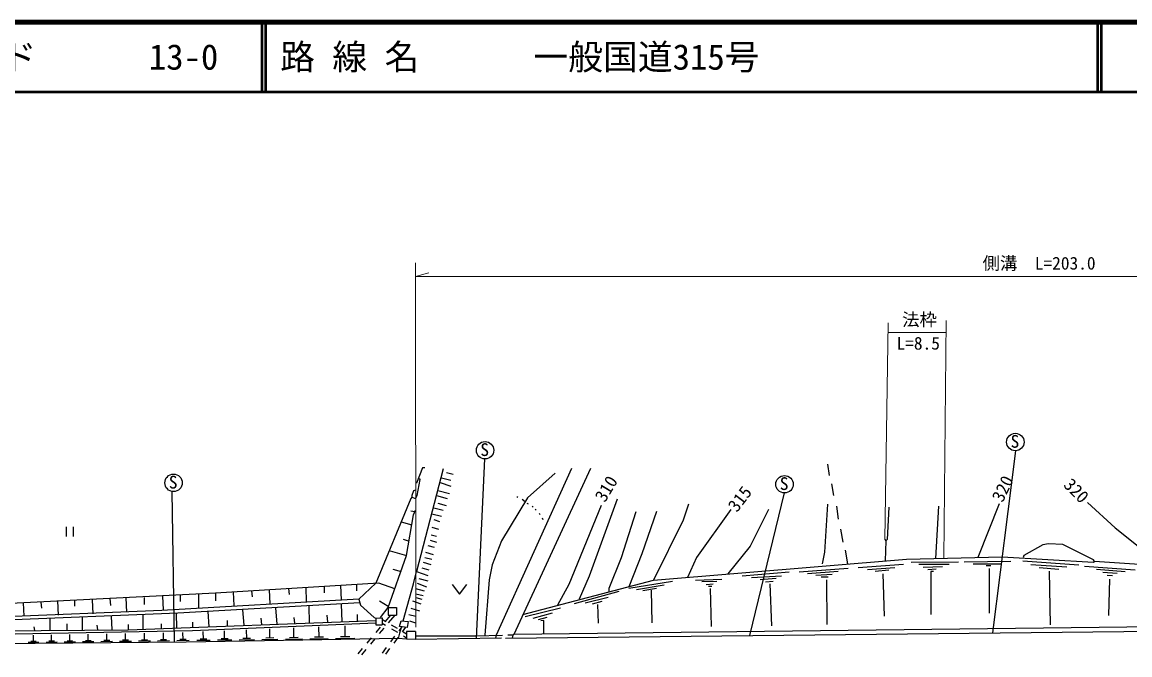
# Model space of a CAD drawing. Units: millimetres, scale not verified. Extents: x 40000 to 680000, y 20000 to 380000.
# Drawn here: x 143330 to 302390, y 289062 to 380000 of the extents above; entities that cross this region are included whole.
import ezdxf
from ezdxf.enums import TextEntityAlignment as Align

# ---------------------------------------------------------------- set-up
doc = ezdxf.new("R2010")
doc.units = ezdxf.units.MM
doc.header["$LTSCALE"] = 1000
for name, color, linetype, lineweight in [('M-BGD', 7, 'Continuous', 25), ('M-STR-HTXT', 7, 'Continuous', 13), ('M-TTL', 2, 'Continuous', 140), ('M-TTL-LINE', 7, 'Continuous', 50)]:
    doc.layers.add(name, color=color, linetype=linetype, lineweight=lineweight)
doc.layers.add('M-TTL-TXT', color=7, linetype='Continuous')
doc.styles.add('ＭＳ ゴシック', font='')
doc.styles.get('ＭＳ ゴシック').set_extended_font_data('MS Gothic')

msp = doc.modelspace()

# ---------------------------------------------------------------- linework, layer by layer
at = {"layer": 'M-BGD'}
for p, q in [((285988, 318403), (282673, 292215)), ((209703, 317218), (208502, 291417)), ((200813, 315948), (199967, 313747)), ((203777, 315779), (199967, 301047)), ((201152, 315948), (200813, 315948)), ((204285, 315271), (205216, 315017)), ((222234, 315863), (211397, 291903)), ((224943, 315863), (213937, 291987)), ((219863, 315186), (215884, 311630)), ((258979, 316456), (259233, 314847)), ((199967, 313747), (199882, 313747)), ((200051, 311969), (200475, 314255)), ((200475, 314255), (200390, 314424)), ((203353, 313831), (204877, 313323)), ((203523, 314509), (204877, 314170)), ((259572, 313662), (259826, 311969)), ((164830, 312561), (165169, 290887)), ((199543, 312646), (199289, 311969)), ((199289, 311969), (199289, 311715)), ((199797, 312731), (199543, 312646)), ((199797, 311545), (200051, 311969)), ((202845, 311969), (204369, 311545)), ((204708, 312223), (203015, 312646)), ((214360, 311799), (214529, 311715)), ((252729, 312332), (247753, 291847)), ((199120, 311545), (194125, 299353)), ((199289, 311715), (199120, 311545)), ((199289, 311715), (199797, 311545)), ((202422, 310191), (203777, 309852)), ((203015, 310868), (204200, 310529)), ((215884, 311630), (212159, 305449)), ((215122, 311461), (215545, 311122)), ((215799, 310868), (215969, 310783)), ((216561, 310445), (216731, 310360)), ((226467, 310529), (221811, 299184)), ((228753, 311461), (224774, 300369)), ((238998, 310699), (238236, 308413)), ((258979, 310699), (258556, 303841)), ((260249, 310445), (260503, 308582)), ((267785, 310275), (267531, 305619)), ((274897, 310445), (274473, 302909)), ((283617, 310783), (280569, 303079)), ((296317, 310953), (300297, 307312)), ((198527, 303333), (199543, 309175)), ((199120, 309767), (199713, 309683)), ((199543, 309175), (199836, 309879)), ((202168, 309344), (203523, 309005)), ((216985, 310021), (217154, 309852)), ((217577, 309429), (217662, 309259)), ((218001, 308751), (218085, 308497)), ((231463, 309598), (229346, 302994)), ((234426, 309683), (232309, 303587)), ((245094, 309937), (240183, 303079)), ((250513, 309937), (247888, 304687)), ((149640, 307469), (149640, 306069)), ((150690, 306069), (150690, 307469)), ((197765, 308159), (199289, 307735)), ((202168, 307397), (203099, 307143)), ((202422, 308497), (203269, 308243)), ((238236, 308413), (234003, 299777)), ((260842, 307143), (261181, 305280)), ((300297, 307312), (306223, 302571)), ((198019, 305703), (198781, 305449)), ((201914, 305534), (202845, 305280)), ((202083, 306296), (202845, 306127)), ((212159, 305449), (210804, 301978)), ((267192, 305619), (267361, 305449)), ((267361, 305449), (267277, 302571)), ((267531, 305619), (267361, 305449)), ((196157, 304010), (198527, 303333)), ((201237, 303841), (202337, 303502)), ((201575, 304772), (202507, 304518)), ((247888, 304687), (244671, 300708)), ((258556, 303841), (258217, 302147)), ((261519, 304095), (261858, 302147)), ((289883, 304857), (287173, 303333)), ((290729, 305026), (289883, 304857)), ((292761, 304941), (290729, 305026)), ((297164, 302740), (292761, 304941)), ((195903, 295882), (198527, 303333)), ((200898, 302401), (201999, 302063)), ((201152, 303079), (202168, 302825)), ((229346, 302994), (227568, 298591)), ((232309, 303587), (230447, 298845)), ((234003, 299777), (270325, 302825)), ((240183, 303079), (238890, 300187)), ((270325, 302825), (284041, 303163)), ((277775, 302401), (271002, 302317)), ((285311, 302486), (278622, 302401)), ((284041, 303163), (297164, 302401)), ((287004, 302571), (295047, 301978)), ((287173, 303333), (287089, 303079)), ((297333, 302486), (297164, 302740)), ((297164, 302401), (297333, 302486)), ((303768, 302063), (297333, 302486)), ((196580, 301385), (197765, 301047)), ((199543, 299269), (199967, 301047)), ((199967, 301047), (201575, 300454)), ((200729, 301555), (201745, 301301)), ((210804, 301978), (210381, 299861)), ((253476, 300962), (246703, 300369)), ((261943, 301470), (254915, 300962)), ((260503, 301047), (256101, 300708)), ((259657, 300623), (257286, 300454)), ((269901, 302063), (263382, 301555)), ((268631, 301555), (264737, 301301)), ((267785, 301216), (265837, 301047)), ((266938, 300708), (267107, 294612)), ((276421, 302063), (272103, 302063)), ((275489, 301724), (272695, 301639)), ((274558, 301385), (273373, 301301)), ((274219, 301047), (273796, 301047)), ((273796, 301047), (273796, 294866)), ((279892, 302147), (283871, 302147)), ((281745, 301886), (282422, 301886)), ((282178, 301470), (282178, 295035)), ((288189, 302063), (293354, 301724)), ((289375, 301639), (292169, 301385)), ((290816, 301100), (290965, 293387)), ((295894, 301809), (303175, 301301)), ((297587, 301385), (301736, 301047)), ((298519, 300962), (300551, 300793)), ((194548, 299353), (171095, 297914)), ((191331, 299184), (191331, 298253)), ((194125, 299353), (191669, 297067)), ((196846, 298561), (194548, 299353)), ((198019, 293935), (199543, 299269)), ((200051, 299353), (201406, 298845)), ((200305, 300031), (201575, 299692)), ((205075, 299186), (206125, 297786)), ((206125, 297786), (207175, 299186)), ((210381, 299861), (209788, 291903)), ((215207, 294866), (234003, 299777)), ((221811, 299184), (220202, 296221)), ((224774, 300369), (223335, 297067)), ((236712, 299607), (230447, 298591)), ((235527, 299099), (231547, 298422)), ((240014, 299777), (243824, 299946)), ((243062, 299607), (240948, 299545)), ((241538, 299184), (242554, 299269)), ((252375, 300369), (248057, 300115)), ((251613, 300031), (249327, 299861)), ((251190, 299607), (250089, 299523)), ((250682, 299269), (250936, 293257)), ((258048, 300285), (259064, 300285)), ((258810, 299861), (258895, 293427)), ((299150, 300535), (299915, 300488)), ((299488, 299951), (299319, 294702)), ((171095, 297914), (138583, 296305)), ((163475, 297491), (163560, 295543)), ((166015, 297575), (166015, 296729)), ((168640, 297829), (168640, 295882)), ((171095, 297914), (171095, 296813)), ((173635, 298083), (173720, 296136)), ((176260, 298253), (176345, 297406)), ((178800, 298422), (178885, 296390)), ((181594, 298591), (181679, 297745)), ((184049, 298761), (184134, 296729)), ((186674, 298930), (186674, 297999)), ((189045, 299015), (189129, 296983)), ((199797, 298591), (201067, 298253)), ((199882, 297829), (200898, 297575)), ((229007, 298168), (222573, 296390)), ((227568, 298591), (227568, 298083)), ((234426, 298591), (232479, 298253)), ((233664, 298337), (233749, 293681)), ((241877, 298930), (242385, 298930)), ((242131, 298591), (242279, 293123)), ((143494, 296559), (143579, 294612)), ((146034, 296644), (146119, 295797)), ((148405, 296813), (148489, 294781)), ((150860, 296898), (150860, 296051)), ((153400, 296983), (153485, 294951)), ((155940, 297152), (156025, 296136)), ((158226, 297237), (158311, 295205)), ((160851, 297321), (160851, 296305)), ((191669, 297067), (163391, 295459)), ((191821, 296563), (165677, 295035)), ((184473, 296051), (184557, 293681)), ((189129, 296305), (189214, 293850)), ((191669, 297067), (191923, 296221)), ((191923, 296221), (193871, 294443)), ((194633, 296813), (195903, 296051)), ((194802, 294443), (195903, 295882)), ((195897, 295875), (195865, 294779)), ((195903, 295882), (197088, 295882)), ((197088, 295882), (197101, 294786)), ((199374, 296813), (200559, 296390)), ((199882, 297321), (200729, 297067)), ((227483, 297321), (224181, 296475)), ((226552, 296729), (225169, 296360)), ((225959, 296305), (226044, 293596)), ((165677, 295035), (138160, 293935)), ((163391, 295459), (138922, 294443)), ((147304, 294273), (147304, 292580)), ((151961, 294443), (151961, 292665)), ((156109, 294612), (156194, 292665)), ((160681, 294781), (160681, 292749)), ((165449, 295026), (165507, 292929)), ((169995, 295289), (170148, 293106)), ((174990, 295543), (175159, 293342)), ((177615, 294358), (177699, 293427)), ((179731, 295797), (179901, 293511)), ((182356, 294443), (182441, 293596)), ((187097, 294781), (187182, 293765)), ((191415, 294866), (191415, 293935)), ((193871, 294443), (194125, 294358)), ((194125, 294358), (195007, 294373)), ((194125, 294358), (194125, 293376)), ((195007, 294373), (195039, 293393)), ((196211, 294781), (195391, 293811)), ((195865, 294779), (197101, 294786)), ((196824, 294784), (195894, 293670)), ((198866, 294866), (199882, 294612)), ((199120, 295797), (200390, 295374)), ((220625, 295797), (215545, 294527)), ((219440, 295035), (216646, 294273)), ((218678, 294443), (217408, 294104)), ((145018, 293088), (145103, 292580)), ((149759, 293511), (149759, 292580)), ((154077, 293342), (154162, 292665)), ((158565, 292665), (194125, 294019)), ((158565, 293427), (158565, 292665)), ((163306, 293511), (163306, 292834)), ((167793, 293765), (167793, 293003)), ((194125, 293596), (167793, 292495)), ((172789, 294019), (172789, 293257)), ((178899, 291480), (178882, 292791)), ((182355, 291537), (182337, 292928)), ((185958, 291596), (185940, 293071)), ((189715, 291658), (189696, 293220)), ((194746, 293047), (194101, 292283)), ((194125, 293376), (195039, 293393)), ((195253, 292902), (194612, 292134)), ((195013, 294172), (195477, 293899)), ((195032, 293600), (195491, 293326)), ((196339, 293393), (197201, 292886)), ((196350, 292814), (197209, 292302)), ((197838, 293095), (197413, 292527)), ((197535, 293131), (197765, 293935)), ((198612, 293003), (197535, 293131)), ((197791, 293101), (197596, 292495)), ((197765, 293935), (198780, 293843)), ((198393, 293029), (197889, 292356)), ((198780, 293843), (198612, 293003)), ((198951, 293935), (199797, 293681)), ((325491, 293342), (213937, 291987)), ((218255, 294019), (217831, 293935)), ((218170, 294019), (218170, 292072)), ((135535, 292495), (158565, 292665)), ((167793, 292495), (135535, 291903)), ((144961, 290985), (144950, 291876)), ((147556, 291019), (147545, 291923)), ((150174, 291054), (150163, 291971)), ((153227, 291094), (152406, 291084)), ((152816, 291089), (152805, 292020)), ((155899, 291130), (155066, 291120)), ((155482, 291125), (155471, 292069)), ((158595, 291166), (157750, 291155)), ((158173, 291160), (158161, 292118)), ((161316, 291202), (160459, 291191)), ((160887, 291197), (160875, 292168)), ((164061, 291238), (163192, 291228)), ((163626, 291233), (163614, 292219)), ((167336, 291105), (165531, 291083)), ((166883, 291280), (165980, 291269)), ((166431, 291274), (166419, 292297)), ((170320, 291142), (168396, 291118)), ((169837, 291328), (168875, 291316)), ((169356, 291322), (169342, 292413)), ((173432, 291180), (171383, 291155)), ((172917, 291379), (171892, 291366)), ((172405, 291373), (172390, 292534)), ((176676, 291221), (174497, 291194)), ((176129, 291432), (175039, 291418)), ((175584, 291425), (175569, 292660)), ((180059, 291262), (177744, 291234)), ((197342, 291391), (178123, 291056)), ((179477, 291487), (178320, 291472)), ((183586, 291306), (181130, 291276)), ((182969, 291544), (181741, 291529)), ((187263, 291352), (184659, 291319)), ((186609, 291604), (185307, 291588)), ((191097, 291399), (188340, 291365)), ((190404, 291666), (189026, 291649)), ((193455, 291519), (192810, 290755)), ((193972, 291366), (193331, 290598)), ((196814, 291727), (196215, 290926)), ((197290, 291555), (196691, 290754)), ((197511, 292157), (197342, 291391)), ((198527, 291310), (197342, 291391)), ((197596, 292495), (197511, 292157)), ((198064, 292380), (198527, 292107)), ((198068, 291790), (198527, 291516)), ((199797, 292411), (198527, 292411)), ((198527, 292411), (198527, 291310)), ((199823, 291268), (198527, 291310)), ((199797, 292411), (199823, 291268)), ((212159, 291479), (199823, 291268)), ((199882, 291818), (208433, 291818)), ((208433, 291818), (212328, 291903)), ((211397, 291903), (211301, 291465)), ((212751, 291479), (325443, 292665)), ((213767, 291903), (213090, 291903)), ((213767, 291903), (213683, 291479)), ((213937, 291987), (213767, 291903)), ((213937, 291987), (213767, 291903)), ((166862, 290887), (80248, 290125)), ((145749, 290838), (144177, 290818)), ((145354, 290990), (144568, 290980)), ((148355, 290870), (146760, 290850)), ((147955, 291024), (147157, 291015)), ((150986, 290902), (149367, 290882)), ((150579, 291059), (149770, 291049)), ((153640, 290935), (151997, 290915)), ((156318, 290968), (154651, 290948)), ((159020, 291002), (157330, 290981)), ((161747, 291036), (160032, 291014)), ((164498, 291070), (162759, 291048)), ((178123, 291056), (166862, 290887)), ((192165, 289991), (191519, 289228)), ((192690, 289830), (192050, 289062)), ((195615, 290126), (195016, 289325)), ((196091, 289954), (195492, 289153))]:
    msp.add_line(p, q, dxfattribs=at)
for centre in [(209800, 318464), (285943, 319653), (165067, 313789), (252802, 313580)]:
    msp.add_circle(centre, 1250, dxfattribs=at)
at = {"layer": 'M-STR-HTXT'}
for p, q in [((199797, 345412), (199854, 293044)), ((199799, 343454), (201731, 343972)), ((199799, 343454), (400887, 343454)), ((267700, 336776), (267192, 305619)), ((275997, 337115), (275659, 302909)), ((267677, 335388), (275982, 335388))]:
    msp.add_line(p, q, dxfattribs=at)
at = {"layer": 'M-TTL'}
msp.add_line((680000, 380000), (40000, 380000), dxfattribs=at)
at = {"layer": 'M-TTL-LINE'}
for p, q in [((177750, 380000), (177750, 370000)), ((178250, 380000), (178250, 370000)), ((297750, 380000), (297750, 370000)), ((298250, 380000), (298250, 370000)), ((40000, 370000), (680000, 370000))]:
    msp.add_line(p, q, dxfattribs=at)

# ---------------------------------------------------------------- texts
at = {"layer": 'M-BGD', "style": 'ＭＳ ゴシック'}
for p in [(285264, 318279), (209121, 317091), (164389, 312415), (252123, 312206)]:
    msp.add_text('S', height=1833, dxfattribs=at).set_placement(p, align=Align.BOTTOM_LEFT)
for s, rotation, p in [('310', 58.908, (227482, 310580)), ('320', 64.093, (284615, 310624)), ('320', 314.718, (292356, 312965)), ('315', 52.686, (246410, 309112))]:
    msp.add_text(s, height=1833, rotation=rotation, dxfattribs=at).set_placement(p, align=Align.BOTTOM_LEFT)
at = {"layer": 'M-STR-HTXT', "style": 'ＭＳ ゴシック'}
for s, p in [('側溝\u3000L=203.0', (281240, 343884)), ('法枠', (269687, 335787)), ('L=8.5', (268884, 332384))]:
    msp.add_text(s, height=1833, dxfattribs=at).set_placement(p, align=Align.BOTTOM_LEFT)
at = {"layer": 'M-TTL-TXT', "style": 'ＭＳ ゴシック'}
for s, p in [('図面コード', (120380, 375000)), ('路 線 名', (180380, 375000)), ('一般国道315号', (216734, 375000)), ('13-0', (161521, 375000))]:
    msp.add_text(s, height=3666, dxfattribs=at).set_placement(p, align=Align.MIDDLE_LEFT)

doc.saveas('drawing.dxf')
